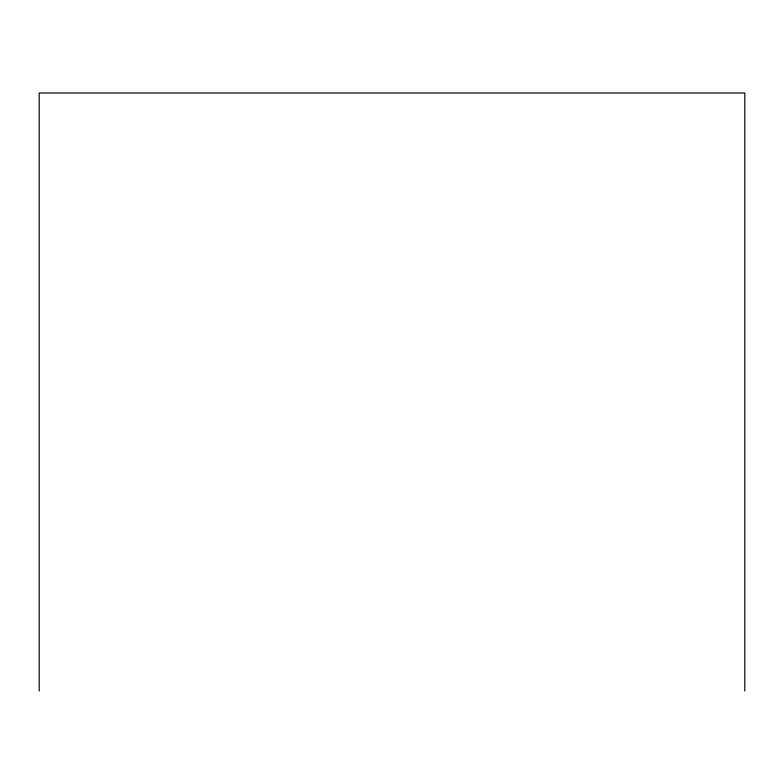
<?xml version="1.0" encoding="UTF-8"?>
<svg xmlns="http://www.w3.org/2000/svg" width="784" height="784" viewBox="0 0 784 784"><rect width="100%" height="100%" fill="white"/><g stroke="black" fill="none" stroke-linecap="round" stroke-linejoin="round"><path stroke-width="1.18" d="M744.8 691.008L744.8 92.992L39.2 92.992L39.2 691.008"/></g></svg>
